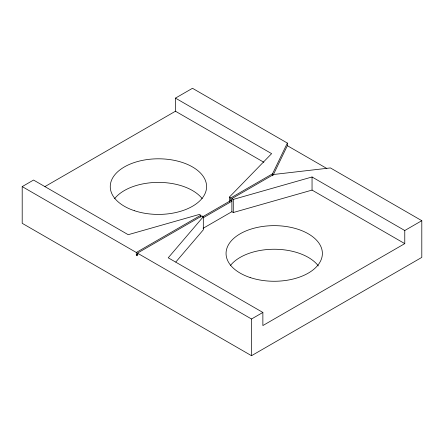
<?xml version="1.0" encoding="UTF-8"?>
<svg xmlns="http://www.w3.org/2000/svg" width="444" height="444" viewBox="0 0 444 444"><rect width="100%" height="100%" fill="white"/><g stroke="black" fill="none" stroke-linecap="round" stroke-linejoin="round"><path stroke-width="0.67" d="M272.516 175.791L272.516 173.826L287.351 143.068L192.485 88.295L175.458 98.124L175.458 111.233L44.927 186.591M273.11 175.219L287.351 145.688L287.351 143.068M231.873 198.601L273.654 174.481L330.414 167.926L421.8 220.69L421.8 257.392L251.515 355.705L22.2 223.31L22.2 186.608L136.291 252.475L136.291 255.1L137.424 255.755L137.424 253.13L201.909 215.906L203.313 216.716L168.221 257.803L262.87 312.448L262.87 325.557L404.773 243.628L404.773 230.519L312.049 176.984L233.283 199.412L231.873 198.601L231.873 211.71L203.108 228.321M175.807 262.027L203.313 229.826L203.313 216.716M229.337 201.965L229.337 197.136L271.623 153.646L175.458 98.124M22.2 186.608L33.55 180.053L128.205 234.698L199.367 214.435L200.771 215.251L200.771 217.216M136.291 252.475L200.771 215.251M229.337 197.136L230.741 197.946L272.516 173.826M136.291 255.1L138.084 254.062M202.569 216.833L231.935 199.878M203.108 217.832L231.873 201.221L230.741 200.566L230.741 197.946M137.424 253.13L251.515 319.003L262.87 312.448M404.773 230.519L421.8 220.69M231.873 211.71L233.283 212.521L312.049 190.093L404.773 243.628M287.351 145.688L326.828 168.476M175.458 111.233L263.858 162.271M312.049 176.984L312.049 190.093M251.515 319.003L251.515 355.705M233.283 199.412L233.283 212.521M230.442 265.462A48.163 27.806 0 0 1 274.67 249.251A48.163 27.806 0 0 1 318.365 265.934M114.652 198.607A48.163 27.806 0 0 1 158.425 182.395A48.163 27.806 0 0 1 202.203 198.607M250.139 277.539A48.163 27.806 0 0 0 322.383 253.457A48.163 27.806 0 0 0 250.139 229.376A48.163 27.806 0 0 0 250.139 277.539M134.343 210.689A48.163 27.806 0 0 0 206.593 186.608A48.163 27.806 0 0 0 134.343 162.526A48.163 27.806 0 0 0 134.343 210.689"/></g></svg>
